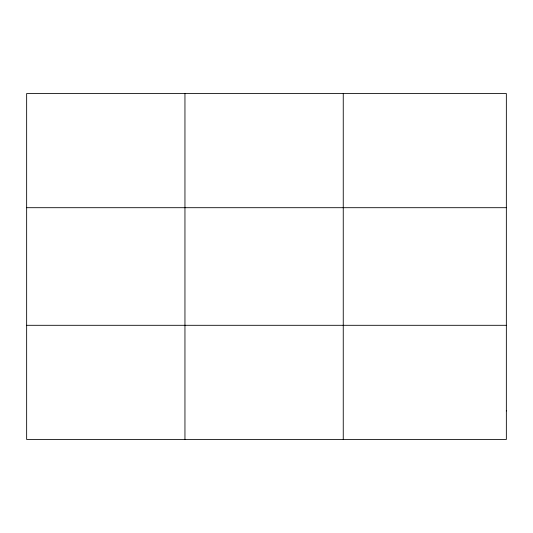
<?xml version="1.0" encoding="UTF-8"?>
<svg xmlns="http://www.w3.org/2000/svg" width="533" height="533" viewBox="0 0 533 533"><rect width="100%" height="100%" fill="white"/><g stroke="black" fill="none" stroke-linecap="round" stroke-linejoin="round"><path stroke-width="0.8" d="M184.951 439.459L184.951 93.541M343.252 439.459L343.252 93.541M26.65 207.697L506.35 207.697M26.65 325.303L506.35 325.303M506.35 410.923L506.35 439.459L26.65 439.459L26.65 93.541L506.35 93.541L506.35 410.923"/></g></svg>
